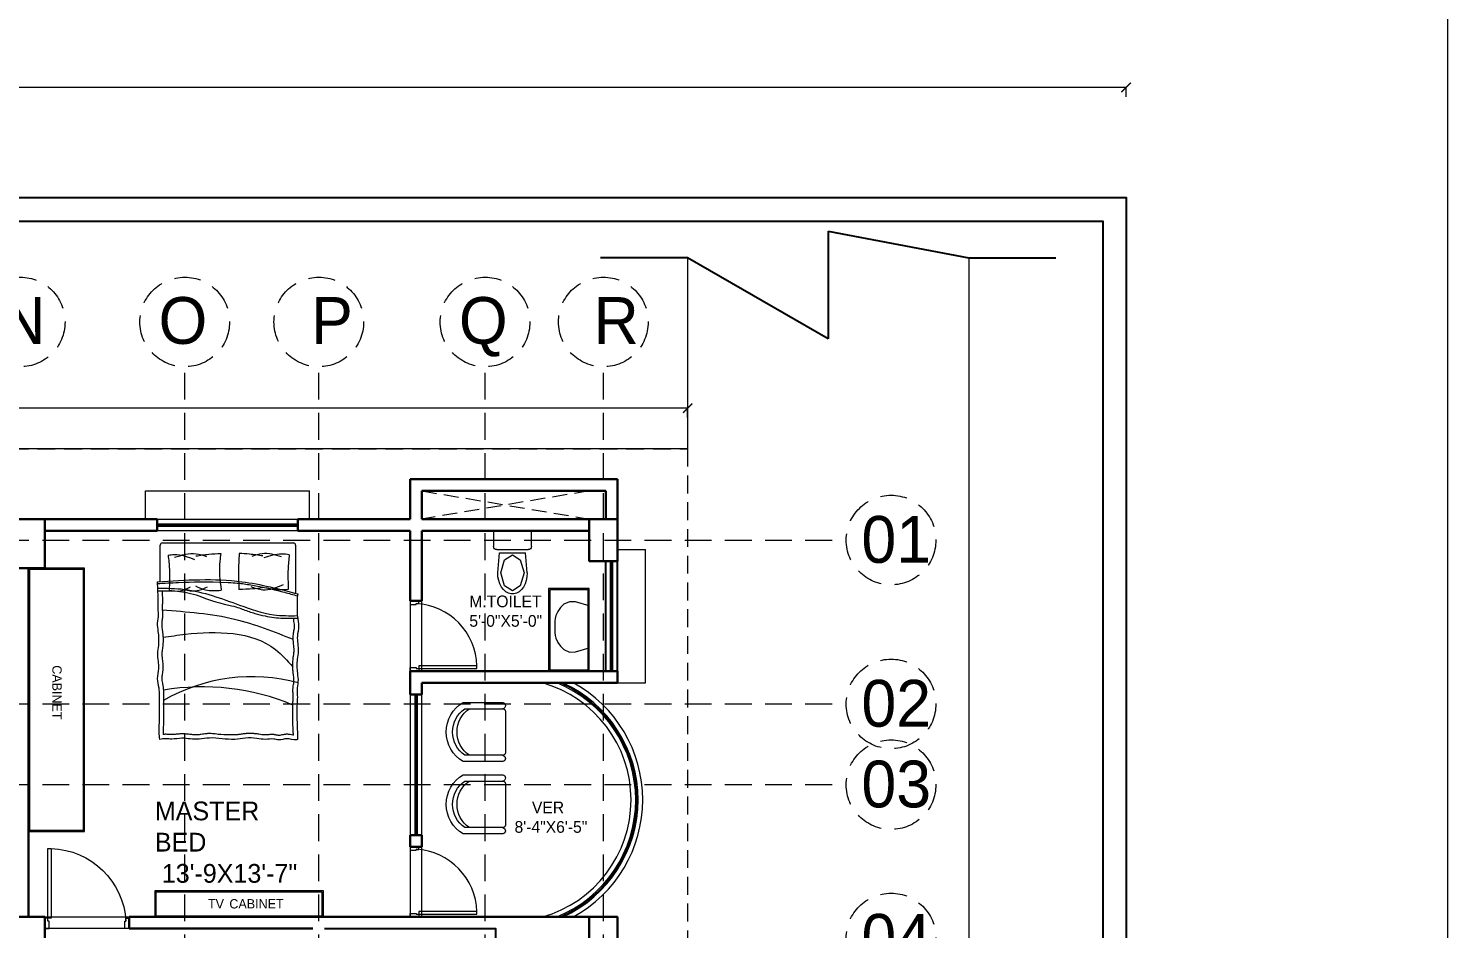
# Model space of a CAD drawing. Header units: inches. Extents: x 23587 to 406221, y -226199 to -75910.
# Drawn here: x 388930 to 389536, y -211635 to -211250 of the extents above; entities that cross this region are included whole.
import ezdxf

# ---------------------------------------------------------------- set-up
doc = ezdxf.new("R2010")
doc.units = ezdxf.units.IN
doc.header["$LTSCALE"] = 25.4
doc.header["$MEASUREMENT"] = 0
doc.header["$PDMODE"] = 34
doc.linetypes.add('DASHED', pattern=[0.75, 0.5, -0.25])
for name, color, linetype, lineweight in [('COLOUM', 1, 'Continuous', 40), ('FIXTURE', 8, 'Continuous', 13), ('Fresh air fan', 250, 'Continuous', 0), ('FUR', 24, 'Continuous', 13), ('J. FURNITURE', 19, 'Continuous', 13), ('sill', 252, 'Continuous', 13), ('wall', 7, 'Continuous', 30)]:
    doc.layers.add(name, color=color, linetype=linetype, lineweight=lineweight)
doc.layers.add('DOOR', color=42, linetype='Continuous')
doc.styles.add('2', font='ARIALN.TTF')
doc.styles.add('Swis 721 LrCn BT', font='swisscl.ttf')
doc.dimstyles.new('WORKING DIM_01', dxfattribs={"dimtxt": 7, "dimasz": 4, "dimexe": 0.03, "dimexo": 0.0125, "dimgap": 0.0125, "dimtad": 0, "dimdec": 0, "dimzin": 0, "dimdsep": 46, "dimlunit": 4, "dimtxsty": 'Swis 721 LrCn BT', "dimblk": 'ARCHTICK', "dimcen": 0.135, "dimdle": 0.03, "dimclrd": 256, "dimclre": 256, "dimclrt": 256, "dimadec": 0, "dimazin": 0, "dimtfac": 1, "dimtdec": 0, "dimtofl": 0, "dimtmove": 2, "dimatfit": 3, "dimldrblk": 'ARCHTICK', "dimfxl": 0, "dimtolj": 1, "dimtzin": 0, "dimlwd": -1, "dimlwe": -1, "dimarcsym": 0})

# ---------------------------------------------------------------- blocks, each defined once
blk = doc.blocks.new('VNBVN')
at = {"layer": 'DOOR', "color": 8, "lineweight": 5}
for points in [[(24894.12, -74768.93), (24892.62, -74768.93), (24892.62, -74801.93), (24894.12, -74801.93)], [(24855.62, -74801.93), (24855.62, -74806.93), (24857.62, -74806.93), (24857.62, -74803.43), (24857.12, -74803.43), (24857.12, -74801.93)], [(24895.62, -74801.93), (24895.62, -74806.93), (24893.62, -74806.93), (24893.62, -74803.43), (24894.12, -74803.43), (24894.12, -74801.93)]]:
    blk.add_lwpolyline(points, close=True, dxfattribs=at)
blk.add_arc((24893.65, -74805.51), 36.59, 91.61664, 176.74645, dxfattribs=at)
blk = doc.blocks.new('FGHFDHF')
at = {"layer": 'FUR', "color": 253, "lineweight": 5}
for p, q in [((955.15, -4492.06), (955.15, -4476.39)), ((956.1, -4475.44), (989.1, -4475.44)), ((987.2, -4475.44), (1011.99, -4475.44)), ((1012.94, -4476.39), (1012.94, -4497.01))]:
    blk.add_line(p, q, dxfattribs=at)
for centre, radius, start, end in [((956.1, -4476.39), 0.95, 90, 180), ((1011.99, -4476.39), 0.95, 0, 90), ((994.26, -4607.39), 74.77, 74.62827, 120.25371), ((973.25, -4636.83), 99.85, 67.28718, 99.64959)]:
    blk.add_arc(centre, radius, start, end, dxfattribs=at)
for points in [[(958.53, -4480.71), (961.17, -4480.43), (969.81, -4482.53)], [(958.53, -4480.71), (959.07, -4486.67), (958.95, -4495.71)], [(961.2, -4481.62), (970.54, -4480.09), (974.91, -4481.26)], [(970.3, -4481.05), (975.97, -4480.29), (981.07, -4479.96)], [(981.07, -4479.96), (980.59, -4483.29), (981.15, -4495.69)], [(988.86, -4479.96), (988.56, -4488.07), (988.78, -4495.33)], [(998.92, -4481.05), (993.25, -4480.29), (988.86, -4479.96)], [(1006.96, -4481.41), (998.68, -4480.09), (994.31, -4481.26)], [(1010.26, -4480.5), (1006.99, -4480.22), (999.41, -4481.79)], [(1010.26, -4480.5), (1009.72, -4486.67), (1009.84, -4495.35)], [(953.85, -4492.06), (990.03, -4492.03), (1013.99, -4497.29)], [(953.85, -4492.06), (954.05, -4496.42), (954.2, -4500.53), (954.12, -4503.97), (954.27, -4506.04), (953.9, -4509.69), (954.2, -4513.28), (954.35, -4519.34), (953.96, -4522.76), (954.42, -4529.17), (953.91, -4533.48), (954.51, -4537.37), (954.68, -4540.71), (954.64, -4552.34), (954.53, -4556.51), (954.79, -4559.39)], [(953.97, -4494.8), (965.52, -4495.31), (989.03, -4502.05), (1003.61, -4506.17), (1013.8, -4506.55)], [(958.95, -4495.71), (963.65, -4495.92), (968.1, -4494.25)], [(965.42, -4495.48), (970.32, -4495.97), (975.3, -4494.23)], [(970.21, -4493.84), (974.47, -4495.51), (981.15, -4495.69)], [(998.82, -4494.7), (994.74, -4495.15), (988.78, -4495.33)], [(1007.7, -4493.36), (998.9, -4495.61), (993.92, -4494.23)], [(1009.84, -4495.35), (1005.57, -4495.56), (1000.34, -4494.66)], [(1013.96, -4559.4), (1013.82, -4555.04), (1013.72, -4543.93), (1013.83, -4540.48), (1013.71, -4538.41), (1014.12, -4534.77), (1013.87, -4531.17), (1013.79, -4525.11), (1014.22, -4521.7), (1013.85, -4515.29), (1014.4, -4510.98), (1013.85, -4507.09), (1013.72, -4503.75), (1013.82, -4499.11), (1013.84, -4498.08), (1013.99, -4497.29)], [(956.04, -4504.12), (986.93, -4508.02), (1011.93, -4516.66)], [(956.33, -4515.81), (965.94, -4514.49), (1004.34, -4520.97), (1011.76, -4528.47)], [(1013.96, -4559.4), (1013.3, -4559.58), (1009.2, -4559.13), (1005.75, -4559.63), (1003.6, -4559.28), (1000.03, -4559.39), (996.36, -4558.98), (991.63, -4558.86), (986.96, -4559.41), (976.16, -4558.83), (971.74, -4559.33), (967.98, -4559.2), (964.41, -4558.94), (960.05, -4559.27), (957.67, -4559.14), (954.79, -4559.39)]]:
    blk.add_spline(points, degree=3, dxfattribs=at)
for points, knots in [([(953.87, -4492.86), (956.91, -4492.68), (959.92, -4492.49), (968.91, -4492.07), (974.87, -4491.96), (987.19, -4492.51), (989.11, -4492.71), (992.94, -4493.22), (994.85, -4493.54), (1000.58, -4494.65), (1004.38, -4495.58), (1010.05, -4497.06), (1011.91, -4497.56), (1013.78, -4498.07)], [0, 0, 0, 0, 9.44479, 9.44479, 28.334371, 28.334371, 34.525324, 34.525324, 40.716276, 40.716276, 53.09818, 53.09818, 59.167455, 59.167455, 59.167455, 59.167455]), ([(954.02, -4495.95), (954.66, -4495.94), (955.22, -4495.93), (956.92, -4495.91), (958.04, -4495.91), (960.65, -4495.96), (962.12, -4496.04), (964.34, -4496.28), (965.11, -4496.39), (966.63, -4496.67), (967.39, -4496.84), (969.67, -4497.43), (971.19, -4497.91), (975.62, -4499.52), (978.55, -4500.82), (987.59, -4502.73), (989.16, -4503.37), (992.33, -4504.56), (993.94, -4505.11), (996.99, -4506.02), (998.44, -4506.39), (1001.18, -4506.96), (1002.47, -4507.18), (1005.06, -4507.48), (1006.36, -4507.57), (1009.75, -4507.71), (1011.84, -4507.7), (1014.17, -4507.64)], [0, 0, 0, 0, 1.782034, 1.782034, 5.346101, 5.346101, 10.196119, 10.196119, 12.82454, 12.82454, 15.45296, 15.45296, 20.709801, 20.709801, 30.775139, 30.775139, 35.955445, 35.955445, 41.13575, 41.13575, 45.691005, 45.691005, 49.650261, 49.650261, 53.609516, 53.609516, 60.078988, 60.078988, 60.078988, 60.078988]), ([(955.96, -4495.92), (955.98, -4496.87), (955.99, -4497.06), (956.03, -4497.74), (956.06, -4498.24), (956.09, -4499.23), (956.1, -4499.71), (956.1, -4500.5), (956.09, -4500.81), (956.07, -4501.4), (956.05, -4501.69), (956.01, -4502.52), (955.99, -4503.04), (956.01, -4503.73), (956.02, -4503.93), (956.06, -4504.37), (956.08, -4504.6), (956.13, -4505.14), (956.16, -4505.44), (956.17, -4505.96), (956.17, -4506.16), (956.16, -4506.55), (956.15, -4506.74), (956.1, -4507.3), (956.06, -4507.64), (955.97, -4508.33), (955.92, -4508.65), (955.85, -4509.17), (955.83, -4509.37), (955.8, -4509.71), (955.79, -4509.86), (955.79, -4510.33), (955.81, -4510.68), (955.87, -4511.46), (955.93, -4511.9), (956.05, -4512.84), (956.12, -4513.34), (956.23, -4514.35), (956.27, -4514.86), (956.37, -4516.4), (956.39, -4517.43), (956.31, -4518.85), (956.28, -4519.22), (956.19, -4519.96), (956.15, -4520.31), (956.04, -4521.04), (955.99, -4521.41), (955.91, -4522.04), (955.89, -4522.3), (955.86, -4522.75), (955.86, -4522.94), (955.86, -4523.35), (955.87, -4523.55), (955.91, -4524.19), (955.96, -4524.64), (956.12, -4525.86), (956.23, -4526.66), (956.32, -4527.88), (956.33, -4528.26), (956.33, -4528.85), (956.33, -4529.06), (956.29, -4529.7), (956.24, -4530.11), (956.08, -4531.22), (955.95, -4531.87), (955.84, -4532.7), (955.82, -4532.94), (955.81, -4533.34), (955.81, -4533.5), (955.83, -4533.84), (955.84, -4534.02), (955.92, -4534.58), (955.99, -4534.99), (956.17, -4535.87), (956.27, -4536.35), (956.39, -4537.08), (956.42, -4537.31), (956.47, -4537.76), (956.49, -4537.99), (956.54, -4538.65), (956.55, -4539.08), (956.57, -4539.89), (956.58, -4540.27), (956.58, -4541.38), (956.59, -4542.12), (956.59, -4543.62), (956.58, -4544.38), (956.54, -4552.56), (956.52, -4552.97), (956.48, -4553.77), (956.46, -4554.16), (956.42, -4554.97), (956.41, -4555.38), (956.41, -4556.17), (956.43, -4556.56), (956.46, -4557.06), (956.47, -4557.17), (956.47, -4557.28)], [4.978875, 4.978875, 4.978875, 4.978875, 5.579958, 5.579958, 7.128971, 7.128971, 8.556084, 8.556084, 9.447278, 9.447278, 10.338472, 10.338472, 12.12086, 12.12086, 12.894639, 12.894639, 13.668418, 13.668418, 14.503571, 14.503571, 15.001558, 15.001558, 15.499545, 15.499545, 16.495519, 16.495519, 17.564655, 17.564655, 18.292536, 18.292536, 18.900849, 18.900849, 20.192298, 20.192298, 21.675724, 21.675724, 23.192838, 23.192838, 24.709952, 24.709952, 27.744179, 27.744179, 28.804202, 28.804202, 29.864225, 29.864225, 31.092823, 31.092823, 32.047926, 32.047926, 32.815273, 32.815273, 33.58262, 33.58262, 35.117314, 35.117314, 37.547779, 37.547779, 38.580626, 38.580626, 39.140234, 39.140234, 40.25945, 40.25945, 42.367848, 42.367848, 43.307358, 43.307358, 44.028218, 44.028218, 44.749078, 44.749078, 46.190798, 46.190798, 47.632517, 47.632517, 48.262773, 48.262773, 48.893028, 48.893028, 50.153538, 50.153538, 51.319075, 51.319075, 53.650149, 53.650149, 55.981222, 55.981222, 57.240447, 57.240447, 58.499671, 58.499671, 59.872408, 59.872408, 61.240897, 61.240897, 61.619663, 61.619663, 61.619663, 61.619663]), ([(1012.01, -4557.66), (1012.01, -4557.64), (1012.01, -4557.62), (1011.99, -4556.94), (1011.97, -4556.29), (1011.92, -4555.16), (1011.9, -4554.68), (1011.85, -4553.69), (1011.83, -4553.19), (1011.81, -4552.2), (1011.8, -4544.72), (1011.82, -4543.93), (1011.83, -4543.62), (1011.86, -4543.03), (1011.88, -4542.75), (1011.93, -4541.91), (1011.95, -4541.39), (1011.94, -4540.7), (1011.94, -4540.51), (1011.9, -4540.07), (1011.88, -4539.83), (1011.84, -4539.29), (1011.82, -4538.99), (1011.81, -4538.47), (1011.81, -4538.27), (1011.83, -4537.88), (1011.84, -4537.69), (1011.89, -4537.14), (1011.94, -4536.79), (1012.04, -4536.11), (1012.1, -4535.78), (1012.17, -4535.27), (1012.19, -4535.07), (1012.22, -4534.73), (1012.23, -4534.58), (1012.25, -4534.1), (1012.23, -4533.76), (1012.17, -4532.98), (1012.12, -4532.54), (1012.01, -4531.6), (1011.95, -4531.09), (1011.85, -4530.08), (1011.82, -4529.57), (1011.74, -4528.03), (1011.73, -4527), (1011.83, -4525.58), (1011.87, -4525.21), (1011.96, -4524.48), (1012.01, -4524.13), (1012.12, -4523.4), (1012.18, -4523.02), (1012.26, -4522.4), (1012.29, -4522.14), (1012.32, -4521.68), (1012.33, -4521.49), (1012.33, -4521.09), (1012.32, -4520.88), (1012.29, -4520.25), (1012.24, -4519.8), (1012.1, -4518.58), (1012, -4517.77), (1011.93, -4516.55), (1011.92, -4516.18), (1011.93, -4515.58), (1011.93, -4515.37), (1011.98, -4514.73), (1012.03, -4514.32), (1012.21, -4513.22), (1012.34, -4512.56), (1012.46, -4511.73), (1012.48, -4511.49), (1012.5, -4511.1), (1012.51, -4510.94), (1012.49, -4510.6), (1012.48, -4510.42), (1012.41, -4509.86), (1012.34, -4509.45), (1012.23, -4508.86), (1012.23, -4508.66), (1012.2, -4507.68)], [1.890882, 1.890882, 1.890882, 1.890882, 1.960247, 1.960247, 4.030945, 4.030945, 5.579958, 5.579958, 7.128971, 7.128971, 8.556084, 8.556084, 9.447278, 9.447278, 10.338472, 10.338472, 12.12086, 12.12086, 12.894639, 12.894639, 13.668418, 13.668418, 14.503571, 14.503571, 15.001558, 15.001558, 15.499545, 15.499545, 16.495519, 16.495519, 17.564655, 17.564655, 18.292536, 18.292536, 18.900849, 18.900849, 20.192298, 20.192298, 21.675724, 21.675724, 23.192838, 23.192838, 24.709952, 24.709952, 27.744179, 27.744179, 28.804202, 28.804202, 29.864225, 29.864225, 31.092823, 31.092823, 32.047926, 32.047926, 32.815273, 32.815273, 33.58262, 33.58262, 35.117314, 35.117314, 37.547779, 37.547779, 38.580626, 38.580626, 39.140234, 39.140234, 40.25945, 40.25945, 42.367848, 42.367848, 43.307358, 43.307358, 44.028218, 44.028218, 44.749078, 44.749078, 46.190798, 46.190798, 46.680276, 46.680276, 46.680276, 46.680276]), ([(1012.01, -4557.66), (1011.95, -4557.65), (1011.88, -4557.63), (1011.46, -4557.55), (1011.06, -4557.45), (1010.37, -4557.33), (1010.13, -4557.29), (1009.7, -4557.25), (1009.53, -4557.23), (1009.2, -4557.23), (1009.04, -4557.23), (1008.74, -4557.25), (1008.59, -4557.26), (1008.18, -4557.31), (1007.92, -4557.36), (1007.27, -4557.49), (1006.92, -4557.57), (1006.32, -4557.69), (1006.07, -4557.73), (1005.84, -4557.73), (1005.79, -4557.73), (1005.67, -4557.72), (1005.6, -4557.72), (1005.38, -4557.68), (1005.2, -4557.65), (1004.81, -4557.57), (1004.62, -4557.53), (1004.27, -4557.46), (1004.12, -4557.43), (1003.82, -4557.39), (1003.67, -4557.37), (1003.39, -4557.35), (1003.25, -4557.34), (1002.84, -4557.33), (1002.58, -4557.33), (1001.77, -4557.37), (1001.27, -4557.42), (1000.58, -4557.47), (1000.37, -4557.48), (1000.04, -4557.49), (999.92, -4557.49), (999.67, -4557.49), (999.55, -4557.48), (999.16, -4557.45), (998.89, -4557.43), (998.2, -4557.34), (997.76, -4557.27), (996.84, -4557.13), (996.34, -4557.06), (995.35, -4556.95), (994.86, -4556.92), (993.68, -4556.87), (993, -4556.87), (992.02, -4556.92), (991.72, -4556.94), (990.81, -4557.04), (990.22, -4557.13), (989.17, -4557.29), (988.7, -4557.36), (987.89, -4557.46), (987.55, -4557.49), (987, -4557.52), (986.79, -4557.52), (986.34, -4557.5), (986.11, -4557.49), (980.9, -4557.42), (980.4, -4557.35), (979.1, -4557.16), (978.28, -4557.03), (977.06, -4556.94), (976.71, -4556.92), (976.12, -4556.92), (975.89, -4556.93), (975.45, -4556.95), (975.23, -4556.97), (974.59, -4557.04), (974.18, -4557.09), (973.36, -4557.21), (972.95, -4557.27), (972.29, -4557.36), (972.04, -4557.39), (971.57, -4557.44), (971.37, -4557.45), (970.93, -4557.46), (970.72, -4557.47), (970.05, -4557.46), (969.6, -4557.44), (968.54, -4557.36), (967.93, -4557.29), (966.63, -4557.15), (965.95, -4557.08), (964.98, -4557.04), (964.73, -4557.04), (964.16, -4557.04), (963.86, -4557.06), (963.29, -4557.1), (963.01, -4557.13), (962.2, -4557.21), (961.7, -4557.28), (960.99, -4557.34), (960.76, -4557.35), (960.39, -4557.37), (960.25, -4557.37), (959.94, -4557.37), (959.76, -4557.36), (959.38, -4557.34), (959.18, -4557.32), (958.71, -4557.29), (958.44, -4557.27), (957.88, -4557.24), (957.6, -4557.24), (957.05, -4557.25), (956.78, -4557.26), (956.5, -4557.28), (956.49, -4557.28), (956.47, -4557.28)], [2.468295, 2.468295, 2.468295, 2.468295, 2.72176, 2.72176, 3.951616, 3.951616, 4.554057, 4.554057, 4.947685, 4.947685, 5.279448, 5.279448, 5.611211, 5.611211, 6.274736, 6.274736, 7.407159, 7.407159, 8.539581, 8.539581, 8.895906, 8.895906, 9.25223, 9.25223, 9.96488, 9.96488, 10.540138, 10.540138, 10.926568, 10.926568, 11.265437, 11.265437, 11.604305, 11.604305, 12.282043, 12.282043, 13.80513, 13.80513, 14.589285, 14.589285, 15.07888, 15.07888, 15.568475, 15.568475, 16.547664, 16.547664, 17.979548, 17.979548, 19.423334, 19.423334, 20.86712, 20.86712, 22.816137, 22.816137, 23.668334, 23.668334, 25.42301, 25.42301, 26.987851, 26.987851, 28.246059, 28.246059, 29.092679, 29.092679, 29.9393, 29.9393, 31.632541, 31.632541, 34.096495, 34.096495, 35.066902, 35.066902, 35.672463, 35.672463, 36.278023, 36.278023, 37.489145, 37.489145, 38.810083, 38.810083, 39.709316, 39.709316, 40.493116, 40.493116, 41.276917, 41.276917, 42.844517, 42.844517, 44.859637, 44.859637, 46.874757, 46.874757, 47.587839, 47.587839, 48.406198, 48.406198, 49.224558, 49.224558, 50.861277, 50.861277, 51.682262, 51.682262, 52.22872, 52.22872, 52.899541, 52.899541, 53.570363, 53.570363, 54.377246, 54.377246, 55.115182, 55.115182, 55.853119, 55.853119, 55.895222, 55.895222, 55.895222, 55.895222])]:
    blk.add_open_spline(points, degree=3, knots=knots, dxfattribs=at)
blk = doc.blocks.new('BVBVC')
at = {"layer": 'FIXTURE'}
for p, q in [((33095.47, 891.94), (33094.65, 890.17)), ((33096.64, 893.61), (33095.47, 891.94)), ((33098.14, 895.01), (33096.64, 893.61)), ((33100.48, 896.08), (33098.14, 895.01)), ((33103.06, 896.03), (33100.48, 896.08)), ((33108.95, 894.33), (33103.06, 896.03)), ((33108.95, 876.33), (33108.95, 894.33)), ((33094.65, 880.48), (33095.47, 878.72)), ((33095.47, 878.72), (33096.64, 877.04)), ((33096.64, 877.04), (33098.14, 875.64)), ((33098.14, 875.64), (33100.48, 874.58)), ((33100.48, 874.58), (33103.06, 874.63)), ((33103.06, 874.63), (33108.95, 876.33))]:
    blk.add_line(p, q, dxfattribs=at)
blk.add_arc((33119.15, 885.33), 24.97, 168.8173, 191.1827, dxfattribs=at)
blk = doc.blocks.new('COM')
at = {"layer": 'FIXTURE', "linetype": 'Continuous'}
for p, q in [((-9.65, 29.96), (8.35, 29.96)), ((-9.65, 22.46), (-9.65, 29.96)), ((8.35, 29.96), (8.35, 22.46)), ((6.85, 20.96), (-8.15, 20.96)), ((-7.65, 9.96), (-6.81, 19.46)), ((5.52, 19.46), (-6.81, 19.46)), ((-4.37, 16.17), (-6.15, 9.96)), ((-0.65, 18.46), (-4.37, 16.17)), ((3.08, 16.17), (-0.65, 18.46)), ((4.85, 9.96), (3.08, 16.17)), ((6.35, 9.96), (5.52, 19.46)), ((-7.65, 9.96), (-7.53, 8.12)), ((-7.53, 8.12), (-7.17, 6.34)), ((-6.15, 9.96), (-4.37, 3.75)), ((3.08, 3.75), (4.85, 9.96)), ((5.88, 6.34), (6.23, 8.12)), ((6.23, 8.12), (6.35, 9.96)), ((-7.17, 6.34), (-6.6, 4.69)), ((-6.6, 4.69), (-5.82, 3.22)), ((-5.82, 3.22), (-4.86, 1.98)), ((-4.86, 1.98), (-3.77, 1.01)), ((-4.37, 3.75), (-0.65, 1.46)), ((-3.77, 1.01), (-2.56, 0.34)), ((-2.56, 0.34), (-1.29, 0)), ((-1.29, 0), (0, 0)), ((-0.65, 1.46), (3.08, 3.75)), ((0, 0), (1.27, 0.34)), ((1.27, 0.34), (2.47, 1.01)), ((2.47, 1.01), (3.57, 1.98)), ((3.57, 1.98), (4.53, 3.22)), ((4.53, 3.22), (5.31, 4.69)), ((5.31, 4.69), (5.88, 6.34))]:
    blk.add_line(p, q, dxfattribs=at)
for centre, start, end in [((-8.15, 22.46), 180, 270), ((6.85, 22.46), 270, 0)]:
    blk.add_arc(centre, 1.5, start, end, dxfattribs=at)
blk = doc.blocks.new('BVBV')
at = {"layer": 'J. FURNITURE'}
for p, q in [((-193822.22, -192426.67), (-193822.22, -192443.66)), ((-193819.51, -192427.45), (-193819.51, -192443.66)), ((-193799.63, -192443.66), (-193799.63, -192427.45)), ((-193796.92, -192443.66), (-193796.92, -192426.67)), ((-193818.42, -192444.74), (-193800.72, -192444.74))]:
    blk.add_line(p, q, dxfattribs=at)
for centre, radius, start, end in [((-193809.57, -192434.12), 14.68, 30.51024, 149.48976), ((-193809.57, -192434.12), 11.97, 33.88188, 146.11812), ((-193809.57, -192436.04), 11.97, 33.88188, 146.11812), ((-193820.86, -192443.35), 1.39, 192.68038, 347.31962), ((-193818.42, -192443.66), 1.08, 180, 270), ((-193800.72, -192443.66), 1.08, 270, 0), ((-193798.28, -192443.35), 1.39, 192.68038, 347.31962)]:
    blk.add_arc(centre, radius, start, end, dxfattribs=at)
blk = doc.blocks.new('FGHFDHDFGHFG')
at = {"layer": 'Fresh air fan', "color": 254, "linetype": 'DASHED', "lineweight": 5, "ltscale": 0.9}
for p, q in [((1541.17, -7344.93), (1541.17, -6627.98)), ((1598.42, -7344.93), (1598.42, -6627.98)), ((1669.42, -7344.93), (1669.42, -6627.98)), ((1719.92, -7344.93), (1719.92, -6627.98)), ((468.82, -6702.02), (1823.63, -6702.02)), ((468.82, -6772.02), (1823.63, -6772.02)), ((468.82, -6806.51), (1823.63, -6806.51))]:
    blk.add_line(p, q, dxfattribs=at)
at = {"layer": 'Fresh air fan', "color": 252, "linetype": 'DASHED', "lineweight": 5, "ltscale": 0.9}
for centre in [(1470.92, -6608.85), (1541.17, -6608.85), (1598.42, -6608.85), (1669.42, -6608.85), (1719.92, -6608.85), (1842.77, -6702.02), (1842.77, -6772.02), (1842.77, -6806.51), (1842.77, -6872.02)]:
    blk.add_circle(centre, 19.14, dxfattribs=at)
at = {"layer": 'Fresh air fan', "color": 250, "lineweight": 25, "ltscale": 0.09, "char_height": 20, "attachment_point": 1, "style": '2'}
for s, width, insert in [('{\\fCentury Gothic|b0|i0|c0|p34;N}', 20, (1462.38, -6598.2)), ('{\\fCentury Gothic|b0|i0|c0|p34;O}', 20, (1530.01, -6598.2)), ('{\\fCentury Gothic|b0|i0|c0|p34;P}', 20, (1595.14, -6598.2)), ('{\\fCentury Gothic|b0|i0|c0|p34;Q}', 20, (1658.26, -6598.2)), ('{\\fCentury Gothic|b0|i0|c0|p34;R}', 20, (1715.76, -6598.2)), ('{\\fCentury Gothic|b0|i0|c0|p34;01}', 20, (1830.12, -6691.74)), ('{\\fCentury Gothic|b0|i0|c0|p34;02}', 25.1833, (1830.12, -6761.74)), ('{\\fCentury Gothic|b0|i0|c0|p34;03}', 25.4883, (1830.12, -6796.23)), ('{\\fCentury Gothic|b0|i0|c0|p34;04}', 20, (1830.12, -6861.74))]:
    blk.add_mtext_dynamic_manual_height_columns(s, width=width, gutter_width=0.5, heights=[0], dxfattribs=dict(at, insert=insert))
blk = doc.blocks.new('_ArchTick')
at = {"color": 0, "linetype": 'ByBlock', "const_width": 0.15}
blk.add_lwpolyline([(-0.5, -0.5), (0.5, 0.5)], dxfattribs=at)
blk = doc.blocks.new('*D76')
at = {"layer": 'Defpoints', "color": 0, "lineweight": 13, "ltscale": 0.09, "transparency": 16777216}
for p in [(389211.4, -211412.24), (387987.4, -211429.63), (389211.4, -211429.63)]:
    blk.add_point(p, dxfattribs=at)
at = {"layer": 'Fresh air fan', "linetype": 'Continuous', "ltscale": 0.09, "transparency": 16777216}
for p, q in [((387987.37, -211412.24), (388587.92, -211412.24)), ((387987.4, -211416.24), (387987.4, -211412.21)), ((389211.43, -211412.24), (388610.87, -211412.24)), ((389211.4, -211416.24), (389211.4, -211412.21))]:
    blk.add_line(p, q, dxfattribs=at)
at = {"layer": 'Fresh air fan', "ltscale": 0.09, "transparency": 16777216, "xscale": 4, "yscale": 4, "zscale": 4, "rotation": 180}
blk.add_blockref('_ArchTick', (387987.4, -211412.24), dxfattribs=at)
at = {"layer": 'Fresh air fan', "ltscale": 0.09, "transparency": 16777216, "xscale": 4, "yscale": 4, "zscale": 4}
blk.add_blockref('_ArchTick', (389211.4, -211412.24), dxfattribs=at)
at = {"layer": 'Fresh air fan', "lineweight": 13, "ltscale": 0.09, "transparency": 16777216, "insert": (388599.4, -211412.24), "char_height": 12, "attachment_point": 5, "style": 'Swis 721 LrCn BT'}
blk.add_mtext("\\A1;102'", dxfattribs=at)
blk = doc.blocks.new('*D87')
at = {"layer": 'Defpoints', "color": 0, "lineweight": 13, "ltscale": 0.09, "transparency": 16777216}
for p in [(389398.64, -211275.28), (387808.57, -211322.32), (389398.64, -211322.32)]:
    blk.add_point(p, dxfattribs=at)
at = {"layer": 'Fresh air fan', "linetype": 'Continuous', "ltscale": 0.09, "transparency": 16777216}
for p, q in [((387808.54, -211275.28), (388583.42, -211275.28)), ((387808.57, -211279.28), (387808.57, -211275.25)), ((389398.67, -211275.28), (388623.8, -211275.28)), ((389398.64, -211279.28), (389398.64, -211275.25))]:
    blk.add_line(p, q, dxfattribs=at)
at = {"layer": 'Fresh air fan', "ltscale": 0.09, "transparency": 16777216, "xscale": 4, "yscale": 4, "zscale": 4, "rotation": 180}
blk.add_blockref('_ArchTick', (387808.57, -211275.28), dxfattribs=at)
at = {"layer": 'Fresh air fan', "ltscale": 0.09, "transparency": 16777216, "xscale": 4, "yscale": 4, "zscale": 4}
blk.add_blockref('_ArchTick', (389398.64, -211275.28), dxfattribs=at)
at = {"layer": 'Fresh air fan', "lineweight": 13, "ltscale": 0.09, "transparency": 16777216, "insert": (388603.61, -211275.28), "char_height": 12, "attachment_point": 5, "style": 'Swis 721 LrCn BT'}
blk.add_mtext('\\A1;132\'-6"', dxfattribs=at)

msp = doc.modelspace()

# ---------------------------------------------------------------- linework, layer by layer
at = {"layer": 'COLOUM', "lineweight": 30}
for points in [[(388924.9, -211459.63), (388936.9, -211459.63), (388936.9, -211480.63), (388924.9, -211480.63)], [(389181.4, -211477.63), (389169.4, -211477.63), (389169.4, -211459.63), (389181.4, -211459.63)], [(388936.9, -211647.63), (388924.9, -211647.63), (388924.9, -211629.63), (388936.9, -211629.63)], [(389181.4, -211647.63), (389169.4, -211647.63), (389169.4, -211629.63), (389181.4, -211629.63)]]:
    msp.add_lwpolyline(points, close=True, dxfattribs=at)
at = {"layer": 'Fresh air fan', "color": 8, "lineweight": 25, "ltscale": 0.09}
for p, q in [((389271.4, -211336.61), (389271.4, -211382.63)), ((389271.4, -211336.61), (389331.4, -211348.06)), ((389211.4, -211348.06), (389174.22, -211348.06)), ((389271.4, -211382.63), (389211.4, -211348.06)), ((389331.4, -211348.06), (389368.57, -211348.06))]:
    msp.add_line(p, q, dxfattribs=at)
at = {"layer": 'Fresh air fan', "color": 140, "linetype": 'DASHED', "lineweight": 5, "ltscale": 0.6}
for p, q in [((389211.4, -211429.63), (387987.4, -211429.63)), ((388419.4, -211429.63), (389211.4, -211429.63)), ((389211.4, -211429.63), (389211.4, -212089.63))]:
    msp.add_line(p, q, dxfattribs=at)
at = {"layer": 'Fresh air fan', "color": 250, "lineweight": 13, "ltscale": 0.09}
msp.add_line((389211.4, -211429.63), (388107.4, -211429.63), dxfattribs=at)
at = {"layer": 'Fresh air fan', "color": 6, "lineweight": 5, "ltscale": 0.09}
for p, q in [((388979.9, -211447.63), (389049.9, -211447.63)), ((388979.9, -211459.63), (388979.9, -211447.63)), ((389049.9, -211459.63), (389049.9, -211447.63)), ((389181.4, -211472.63), (389193.4, -211472.63)), ((389193.4, -211529.63), (389193.4, -211472.63)), ((389181.4, -211529.63), (389193.4, -211529.63))]:
    msp.add_line(p, q, dxfattribs=at)
at = {"layer": 'Fresh air fan', "color": 5, "lineweight": 9, "ltscale": 0.09}
for p, q in [((388984.9, -211461.63), (389044.9, -211461.63)), ((388984.9, -211462.13), (389044.9, -211462.13)), ((388984.9, -211462.63), (389044.9, -211462.63)), ((389178.4, -211524.63), (389178.4, -211477.63)), ((389178.9, -211524.63), (389178.9, -211477.63)), ((389179.4, -211524.63), (389179.4, -211477.63)), ((389094.9, -211534.63), (389094.9, -211594.63)), ((389095.4, -211534.63), (389095.4, -211594.63)), ((389095.9, -211534.63), (389095.9, -211594.63))]:
    msp.add_line(p, q, dxfattribs=at)
at = {"layer": 'Fresh air fan', "color": 250, "lineweight": 25, "ltscale": 0.09}
for p, q in [((389176.4, -211524.63), (389176.4, -211477.63)), ((389181.4, -211524.63), (389181.4, -211477.63))]:
    msp.add_line(p, q, dxfattribs=at)
at = {"layer": 'Fresh air fan', "color": 250, "lineweight": 13, "ltscale": 0.09}
msp.add_lwpolyline([(387632.16, -211171.32), (389535.91, -211171.32), (389535.91, -216016.37), (387632.16, -216016.37)], close=True, dxfattribs=at)
at = {"layer": 'Fresh air fan', "color": 250, "lineweight": 25, "ltscale": 0.09}
for points in [[(387808.57, -211322.32), (389398.64, -211322.32), (389398.64, -212304.38), (387808.57, -212304.38)], [(387818.57, -211332.32), (389388.64, -211332.32), (389388.64, -212294.38), (387818.57, -212294.38)]]:
    msp.add_lwpolyline(points, close=True, dxfattribs=at)
at = {"layer": 'Fresh air fan', "color": 250, "lineweight": 5, "ltscale": 0.09}
for points in [[(388984.9, -211459.63), (389044.9, -211459.63), (389044.9, -211464.63), (388984.9, -211464.63)], [(389152.05, -211524.63), (389169.4, -211524.63), (389169.4, -211489.33), (389152.05, -211489.33)], [(389152.55, -211524.13), (389168.9, -211524.13), (389168.9, -211489.83), (389152.55, -211489.83)], [(389092.9, -211524.63), (389097.9, -211524.63), (389097.9, -211494.63), (389092.9, -211494.63)], [(389092.9, -211594.63), (389097.9, -211594.63), (389097.9, -211534.63), (389092.9, -211534.63)], [(389097.9, -211599.63), (389092.9, -211599.63), (389092.9, -211629.63), (389097.9, -211629.63)], [(388983.86, -211629.63), (389055.86, -211629.63), (389055.86, -211618.54), (388983.86, -211618.54)], [(388984.36, -211629.13), (389055.36, -211629.13), (389055.36, -211619.04), (388984.36, -211619.04)], [(388972.9, -211634.63), (388936.9, -211634.63), (388936.9, -211629.63), (388972.9, -211629.63)]]:
    msp.add_lwpolyline(points, close=True, dxfattribs=at)
at = {"layer": 'Fresh air fan', "color": 30, "lineweight": 9, "ltscale": 0.09}
for points in [[(388929.9, -211593.09), (388953.9, -211593.09), (388953.9, -211480.63), (388929.9, -211480.63)], [(388930.4, -211592.59), (388953.4, -211592.59), (388953.4, -211481.13), (388930.4, -211481.13)]]:
    msp.add_lwpolyline(points, close=True, dxfattribs=at)
at = {"layer": 'Fresh air fan', "color": 250, "lineweight": 25, "ltscale": 0.09}
msp.add_lwpolyline([(389056.4, -211634.63), (389129.4, -211634.63), (389129.4, -211693.63)], dxfattribs=at)
at = {"layer": 'Fresh air fan', "color": 250, "lineweight": 9, "ltscale": 0.09}
for radius, start, end in [(51.96, 285.80301, 74.19699), (56.96, 298.62828, 61.37172)]:
    msp.add_arc((389135.26, -211579.63), radius, start, end, dxfattribs=at)
at = {"layer": 'Fresh air fan', "color": 230, "lineweight": 5, "ltscale": 0.09}
for radius, start, end in [(53.96, 292.09785, 67.90215), (54.46, 293.35926, 66.64074), (54.96, 294.53807, 65.46193)]:
    msp.add_arc((389135.26, -211579.63), radius, start, end, dxfattribs=at)
at = {"layer": 'sill', "linetype": 'DASHED', "lineweight": 9, "ltscale": 0.5}
for p, q in [((389169.4, -211447.63), (389097.9, -211459.63)), ((389097.9, -211447.63), (389169.4, -211459.63))]:
    msp.add_line(p, q, dxfattribs=at)
at = {"layer": 'wall', "linetype": 'Continuous', "lineweight": 0}
for p, q in [((389211.4, -211348.06), (389211.4, -211429.63)), ((389331.4, -211348.06), (389331.4, -212039.63))]:
    msp.add_line(p, q, dxfattribs=at)
at = {"layer": 'wall', "lineweight": 30}
for p, q in [((389092.9, -211442.63), (389181.4, -211442.63)), ((389092.9, -211459.63), (389092.9, -211442.63)), ((389181.4, -211459.63), (389181.4, -211442.63)), ((389097.9, -211459.63), (389097.9, -211447.63)), ((389097.9, -211447.63), (389176.4, -211447.63)), ((389176.4, -211459.63), (389176.4, -211447.63)), ((388936.9, -211459.63), (388984.9, -211459.63)), ((388984.9, -211464.63), (388984.9, -211459.63)), ((389044.9, -211459.63), (389092.9, -211459.63)), ((389044.9, -211464.63), (389044.9, -211459.63)), ((389097.9, -211459.63), (389169.4, -211459.63)), ((388936.9, -211464.63), (388984.9, -211464.63)), ((389044.9, -211464.63), (389092.9, -211464.63)), ((389092.9, -211464.63), (389092.9, -211494.63)), ((389097.9, -211464.63), (389097.9, -211494.63)), ((389097.9, -211464.63), (389169.4, -211464.63)), ((388929.9, -211629.63), (388929.9, -211480.63)), ((389092.9, -211494.63), (389097.9, -211494.63)), ((389092.9, -211524.63), (389092.9, -211534.63)), ((389092.9, -211524.63), (389181.4, -211524.63)), ((389181.4, -211524.63), (389181.4, -211529.63)), ((389097.9, -211529.63), (389097.9, -211534.63)), ((389097.9, -211529.63), (389181.4, -211529.63)), ((389092.9, -211534.63), (389097.9, -211534.63)), ((389092.9, -211594.63), (389092.9, -211599.63)), ((389092.9, -211594.63), (389097.9, -211594.63)), ((389092.9, -211599.63), (389097.9, -211599.63)), ((389097.9, -211594.63), (389097.9, -211599.63)), ((388972.9, -211629.63), (389169.4, -211629.63)), ((388972.9, -211629.63), (388972.9, -211634.63)), ((388972.9, -211634.63), (389051.4, -211634.63))]:
    msp.add_line(p, q, dxfattribs=at)

# ---------------------------------------------------------------- block references
at = {"layer": 'DOOR', "extrusion": (0, 0, -1), "xscale": -0.75, "yscale": 0.75, "zscale": -0.75, "rotation": 90}
for p in [(-445198.1, -192852.91), (-445198.1, -192957.91)]:
    msp.add_blockref('VNBVN', p, dxfattribs=at)
at = {"layer": 'DOOR', "extrusion": (0, 0, -1), "xscale": 0.8999999999999999, "yscale": 0.8999999999999999, "zscale": -0.8999999999999999}
msp.add_blockref('VNBVN', (-411342.96, -144308.39), dxfattribs=at)
at = {"layer": 'FIXTURE', "xscale": -0.8999999999941793, "yscale": 0.8999999999941793, "zscale": 0.8999999999941793, "rotation": 5.502838185122982e-07}
msp.add_blockref('COM', (389136.02, -211491.59), dxfattribs=at)
at = {"layer": 'FIXTURE'}
msp.add_blockref('BVBVC', (356060.44, -212391.04), dxfattribs=at)
at = {"layer": 'Fresh air fan', "color": 230, "lineweight": 5, "ltscale": 0.09}
msp.add_blockref('FGHFDHDFGHFG', (387455.48, -204766.61), dxfattribs=at)
at = {"layer": 'Fresh air fan', "color": 250, "lineweight": 25}
msp.add_blockref('FGHFDHF', (388031.04, -206994.37), dxfattribs=at)
at = {"layer": 'J. FURNITURE', "lineweight": 5, "xscale": -1, "rotation": 90}
for p in [(196688.85, -405360.21), (196688.85, -405391.11)]:
    msp.add_blockref('BVBV', p, dxfattribs=at)

# ---------------------------------------------------------------- texts
at = {"layer": 'Fresh air fan', "color": 250, "lineweight": 9, "ltscale": 0.09, "attachment_point": 1, "style": '2'}
for s, width, insert, char_height in [('{\\fCentury Gothic|b0|i0|c0|p34;   M.TOILET\\P   5\'-0"X5\'-0"}', 55.397, (389112.61, -211492.32), 5), ('{\\fCentury Gothic|b0|i0|c0|p34;MASTER BED\\P 13\'-9X13\'-7"}', 65.4873, (388983.9, -211580.35), 8), ('{\\fCentury Gothic|b0|i0|c0|p34;       VER\\P   8\'-4"X6\'-5"}', 55.397, (389131.91, -211580.35), 5)]:
    msp.add_mtext_dynamic_manual_height_columns(s, width=width, gutter_width=0.5, heights=[0], dxfattribs=dict(at, insert=insert, char_height=char_height))
at = {"layer": 'Fresh air fan', "color": 250, "lineweight": 25, "ltscale": 0.09, "insert": (388944.12, -211522.11), "char_height": 4, "attachment_point": 1, "rotation": 270, "style": '2'}
msp.add_mtext_dynamic_manual_height_columns('{\\fCentury Gothic|b0|i0|c0|p34;CABINET}', width=25.2481, gutter_width=0.5, heights=[7.35], dxfattribs=at)
at = {"layer": 'Fresh air fan', "color": 250, "lineweight": 25, "ltscale": 0.09}
note = msp.add_mtext_dynamic_manual_height_columns('{\\fCentury Gothic|b0|i0|c0|p34;TV  }', width=8.6404, gutter_width=0.5, heights=[7.35, 0], dxfattribs=dict(at, insert=(389006.57, -211622.02), char_height=4, attachment_point=1, style='2'))
for column, words in zip(note.columns.linked_columns, ['{\\fCentury Gothic|b0|i0|c0|p34;CABINET}']):
    column.text = words

# ---------------------------------------------------------------- dimensions: what is measured, and where the dimension line sits
at = {"layer": 'Fresh air fan', "color": 250, "lineweight": 13, "ltscale": 0.09}
for base, p1, p2, picture, middle in [((389398.64, -211275.28), (387808.57, -211322.32), (389398.64, -211322.32), '*D87', (388603.61, -211275.28)), ((389211.4, -211412.24), (387987.4, -211429.63), (389211.4, -211429.63), '*D76', (388599.4, -211412.24))]:
    dim = msp.add_linear_dim(base=base, p1=p1, p2=p2, dimstyle='WORKING DIM_01', override={"dimtxt": 12, "dimfxl": 4, "dimfxlon": 1}, dxfattribs=at)
    dim.commit()
    dim.dimension.update_dxf_attribs({"geometry": picture, "text_midpoint": middle})

doc.saveas('drawing.dxf')
